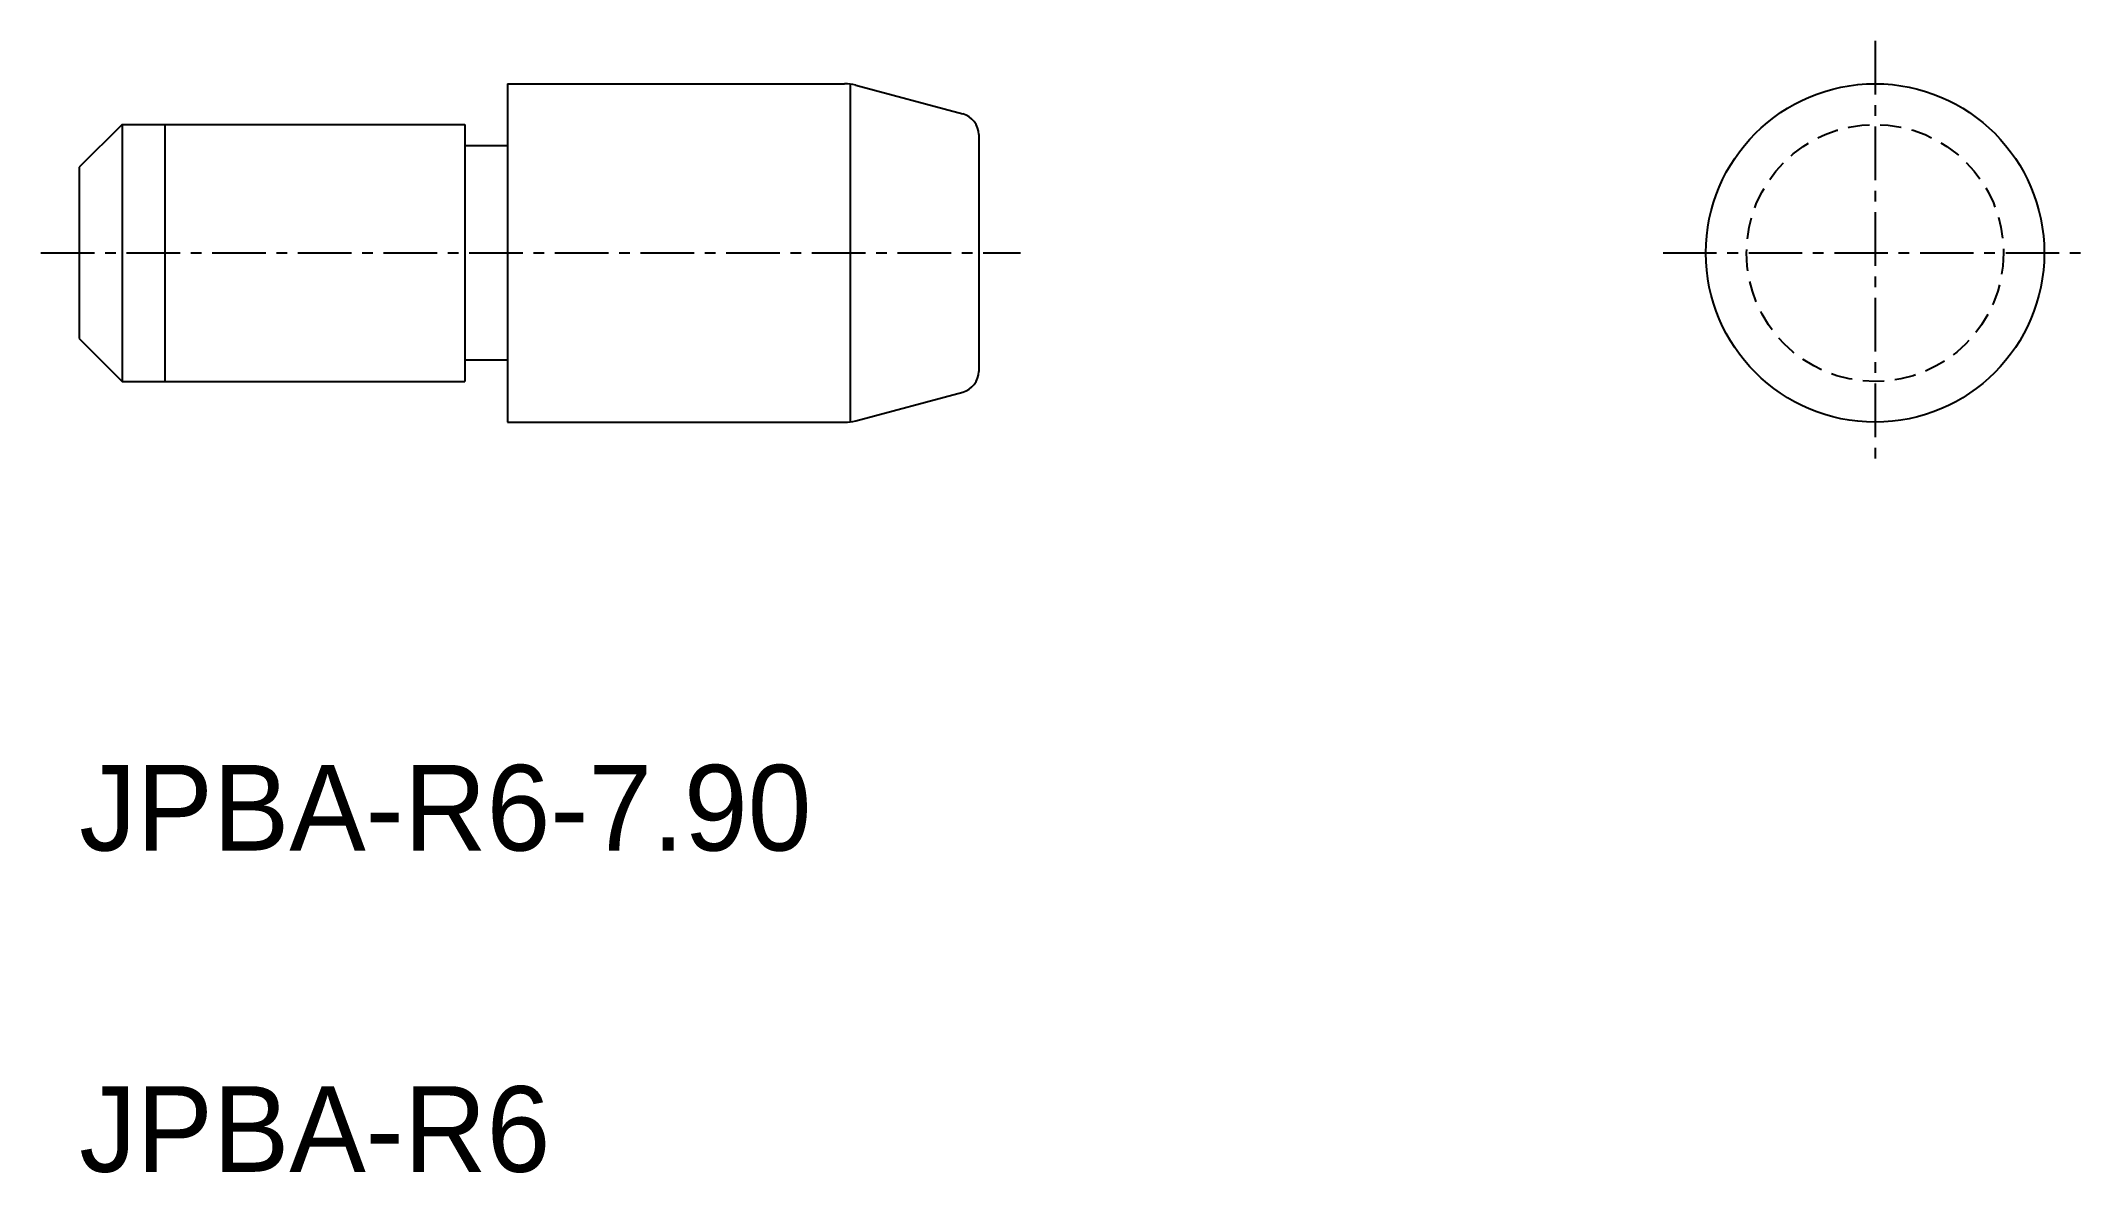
# Model space of a CAD drawing. Extents: x -1693.5 to -1645.8, y -517.1 to -490.6.
import ezdxf

# ---------------------------------------------------------------- set-up
doc = ezdxf.new("R2010")
doc.units = 0
doc.linetypes.add('CENTER', pattern=[2, 1.25, -0.25, 0.25, -0.25])
doc.linetypes.add('DASHED', pattern=[0.75, 0.5, -0.25])
doc.layers.get('0').update_dxf_attribs({"linetype": 'CONTINUOUS'})
doc.layers.add('CENTER', color=1, linetype='CENTER')

msp = doc.modelspace()

# ---------------------------------------------------------------- linework, layer by layer
at = {"color": 7, "linetype": 'CONTINUOUS'}
for p, q in [((-1682.635, -491.63), (-1682.635, -499.53)), ((-1682.635, -491.63), (-1674.766, -491.63)), ((-1674.635, -491.639), (-1674.635, -499.521)), ((-1674.507, -491.664), (-1672.005, -492.335)), ((-1691.635, -492.58), (-1692.635, -493.58)), ((-1691.635, -492.58), (-1691.635, -498.58)), ((-1691.635, -492.58), (-1683.635, -492.58)), ((-1683.635, -492.58), (-1683.635, -498.58)), ((-1671.635, -492.818), (-1671.635, -498.343)), ((-1682.635, -493.08), (-1683.635, -493.08)), ((-1692.635, -493.58), (-1692.635, -497.58)), ((-1671.635, -493.982), (-1671.635, -493.982)), ((-1692.635, -497.58), (-1691.635, -498.58)), ((-1682.635, -498.08), (-1683.635, -498.08)), ((-1691.635, -498.58), (-1683.635, -498.58)), ((-1674.507, -499.496), (-1672.005, -498.826)), ((-1682.635, -499.53), (-1674.766, -499.53))]:
    msp.add_line(p, q, dxfattribs=at)
at = {"color": 3, "linetype": 'CONTINUOUS'}
msp.add_line((-1690.635, -492.58), (-1690.635, -498.58), dxfattribs=at)
at = {"color": 7, "linetype": 'CONTINUOUS'}
msp.add_circle((-1650.708, -495.58), 3.95, dxfattribs=at)
at = {"color": 3, "linetype": 'DASHED'}
msp.add_circle((-1650.708, -495.58), 3, dxfattribs=at)
at = {"color": 7, "linetype": 'CONTINUOUS'}
for centre, radius, start, end in [((-1674.766, -492.63), 1, 75, 90), ((-1672.135, -492.818), 0.5, 0, 75), ((-1672.135, -498.343), 0.5, 285, 0), ((-1674.766, -498.53), 1, 270, 285)]:
    msp.add_arc(centre, radius, start, end, dxfattribs=at)
at = {"layer": 'CENTER', "color": 1, "linetype": 'CENTER'}
for p, q in [((-1650.708, -490.63), (-1650.708, -500.53)), ((-1693.53, -495.58), (-1670.658, -495.58)), ((-1655.658, -495.58), (-1645.758, -495.58))]:
    msp.add_line(p, q, dxfattribs=at)

# ---------------------------------------------------------------- texts
at = {"color": 7, "linetype": 'CONTINUOUS'}
for s, p in [('JPBA-R6-7.90 ', (-1692.635, -509.53)), ('JPBA-R6', (-1692.635, -517.03))]:
    msp.add_text(s, height=2, dxfattribs=at).set_placement(p)

doc.saveas('drawing.dxf')
